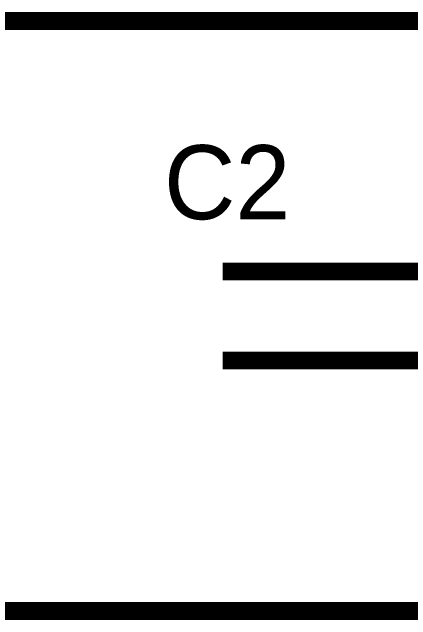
# Model space of a CAD drawing. Header units: inches. Extents: x 0 to 841, y 0 to 594.
# Drawn here: x 214.94 to 221.7, y 564.85 to 575.14 of the extents above; entities that cross this region are included whole.
import ezdxf

# ---------------------------------------------------------------- set-up
doc = ezdxf.new("R2010")
doc.units = ezdxf.units.IN
doc.layers.add('Sheet', color=255, linetype='Continuous')

msp = doc.modelspace()

# ---------------------------------------------------------------- linework, layer by layer
at = {"layer": 'Sheet'}
for points in [[(237.505, 574.99, 0.3, 0.3, 0), (235.009, 574.99, 0.3, 0.3, 0), (222.505, 574.99, 0.3, 0.3, 0), (210.002, 574.99, 0.3, 0.3, 0), (197.511, 574.99, 0.3, 0.3, 0)], [(226.503, 570.744, 0.3, 0.3, 0), (218.507, 570.744, 0.3, 0.3, 0)], [(235.009, 564.995, 0.3, 0.3, 0), (222.505, 564.995, 0.3, 0.3, 0), (210.002, 564.995, 0.3, 0.3, 0), (197.511, 564.995, 0.3, 0.3, 0), (197.511, 569.986, 0.3, 0.3, 0)], [(218.507, 569.241, 0.3, 0.3, 0), (226.503, 569.241, 0.3, 0.3, 0)]]:
    msp.add_lwpolyline(points, format="xyseb", dxfattribs=at)

# ---------------------------------------------------------------- texts
msp.add_text('C2', height=1.2543, dxfattribs=at).set_placement((217.514, 571.632))

doc.saveas('drawing.dxf')
